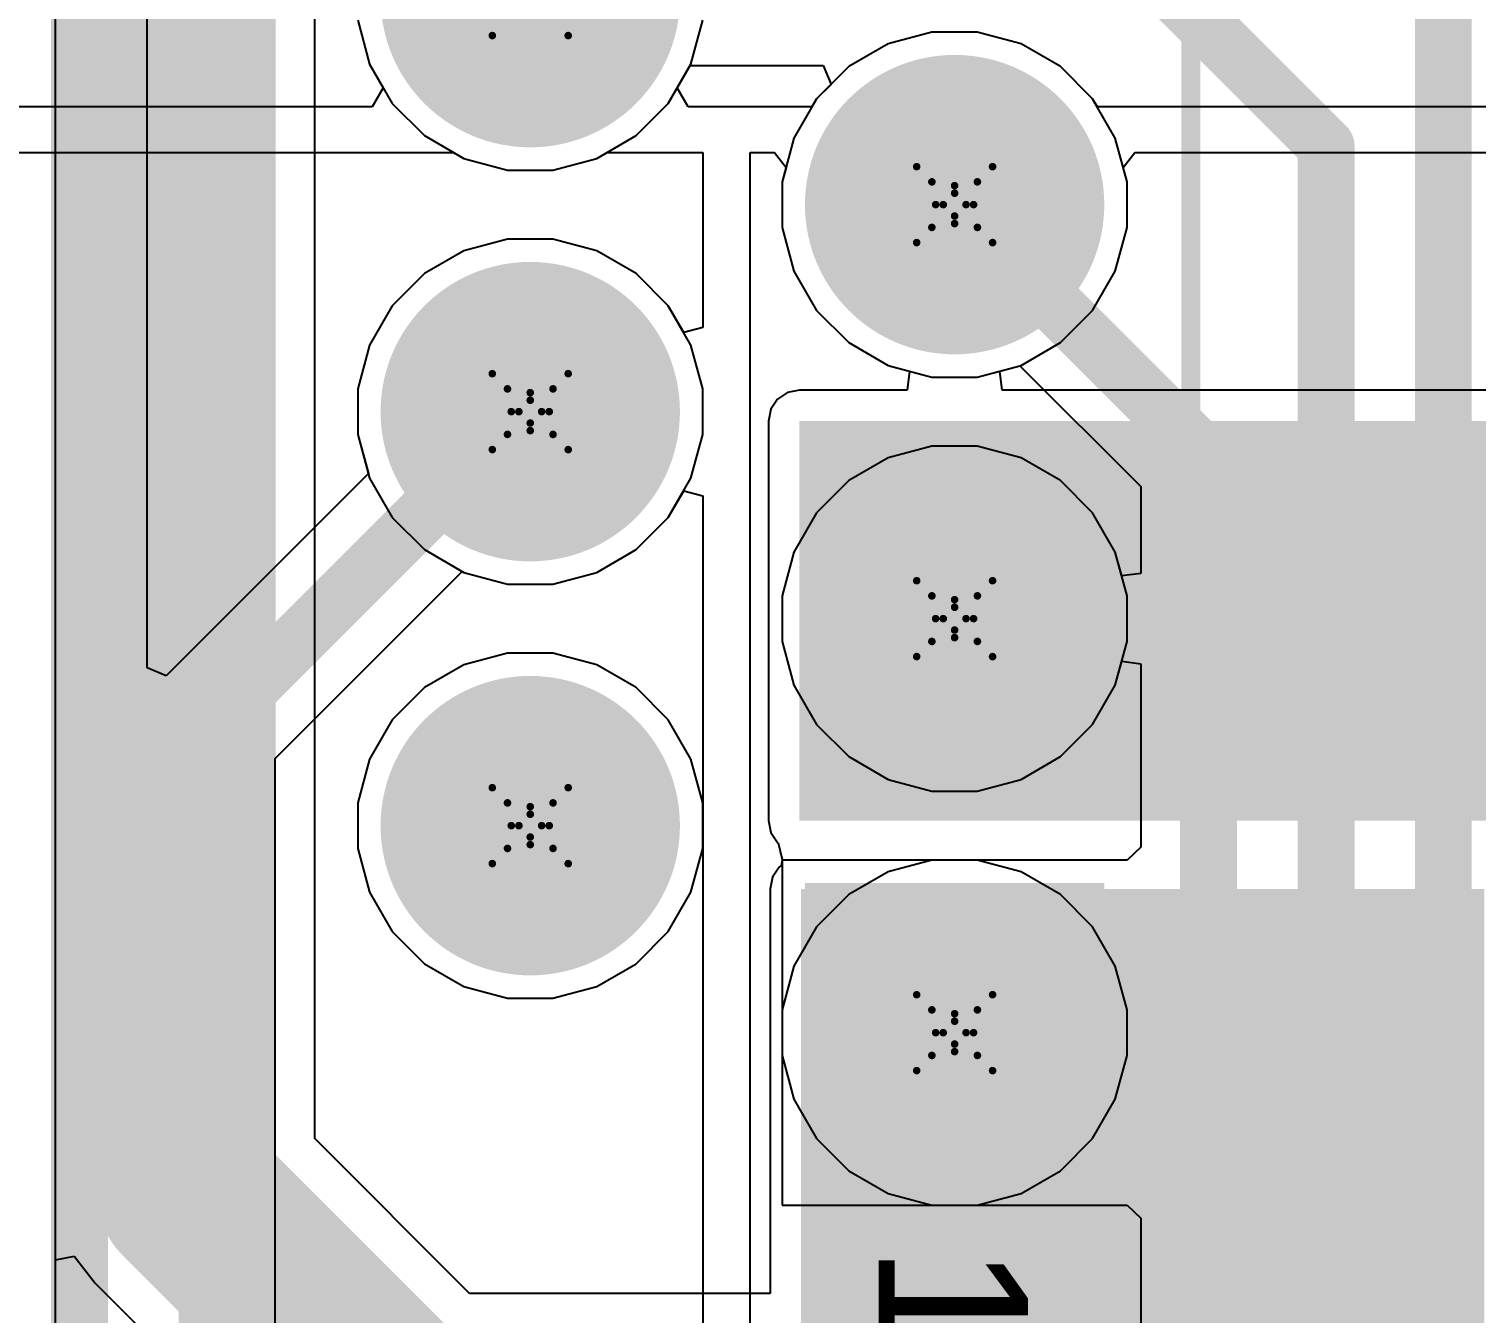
# Model space of a CAD drawing. Header units: inches. Extents: x -7 to 5163, y -3 to 5149.
# Drawn here: x 1.83 to 11.51, y 112 to 120.59 of the extents above; entities that cross this region are included whole.
import ezdxf

# ---------------------------------------------------------------- set-up
doc = ezdxf.new("R2010")
doc.units = ezdxf.units.IN
for name, color, linetype in [('Bottom Layer', 5, 'Continuous'), ('Bottom Solder', 6, 'Continuous'), ('Drill Drawing', 1, 'Continuous'), ('GND', 76, 'Continuous'), ('Multi-Layer', 9, 'Continuous'), ('Pad Holes', 156, 'Continuous'), ('PWR', 16, 'Continuous'), ('Top Layer', 1, 'Continuous'), ('Top Overlay', 2, 'Continuous'), ('Top Solder', 216, 'Continuous')]:
    doc.layers.add(name, color=color, linetype=linetype)
doc.styles.add('Arial', font='', dxfattribs={"height": 0.2})
doc.styles.get('Arial').set_extended_font_data('Arial')

# ---------------------------------------------------------------- blocks, each defined once
blk = doc.blocks.new('A_DF_09_A_KG_T2S_55')
at = {"layer": 'Bottom Layer'}
h = blk.add_hatch(color=5, dxfattribs=at)
edge = h.paths.add_edge_path()
edge.add_arc((0, 1.42), 0.9, 0, 360)
h = blk.add_hatch(color=5, dxfattribs=at)
edge = h.paths.add_edge_path()
edge.add_arc((2.77, 1.42), 0.9, 0, 360)
blk.add_hatch(color=5, dxfattribs=at).paths.add_polyline_path([(4.64, 2.32), (6.44, 2.32), (6.44, 0.52), (4.64, 0.52)])
h = blk.add_hatch(color=5, dxfattribs=at)
edge = h.paths.add_edge_path()
edge.add_arc((-1.385, -1.42), 0.9, 0, 360)
h = blk.add_hatch(color=5, dxfattribs=at)
edge = h.paths.add_edge_path()
edge.add_arc((1.385, -1.42), 0.9, 0, 360)
h = blk.add_hatch(color=5, dxfattribs=at)
edge = h.paths.add_edge_path()
edge.add_arc((4.155, -1.42), 0.9, 0, 360)
at = {"layer": 'Bottom Solder'}
h = blk.add_hatch(color=6, dxfattribs=at)
edge = h.paths.add_edge_path()
edge.add_arc((0, 1.42), 1.0016, 0, 360)
h = blk.add_hatch(color=6, dxfattribs=at)
edge = h.paths.add_edge_path()
edge.add_arc((2.77, 1.42), 1.0016, 0, 360)
blk.add_hatch(color=6, dxfattribs=at).paths.add_polyline_path([(4.5384, 2.4216), (6.5416, 2.4216), (6.5416, 0.4184), (4.5384, 0.4184)])
h = blk.add_hatch(color=6, dxfattribs=at)
edge = h.paths.add_edge_path()
edge.add_arc((-1.385, -1.42), 1.0016, 0, 360)
h = blk.add_hatch(color=6, dxfattribs=at)
edge = h.paths.add_edge_path()
edge.add_arc((1.385, -1.42), 1.0016, 0, 360)
h = blk.add_hatch(color=6, dxfattribs=at)
edge = h.paths.add_edge_path()
edge.add_arc((4.155, -1.42), 1.0016, 0, 360)
at = {"layer": 'GND'}
h = blk.add_hatch(color=76, dxfattribs=at)
edge = h.paths.add_edge_path()
edge.add_arc((0, 1.42), 0.9, 0, 360)
h = blk.add_hatch(color=76, dxfattribs=at)
edge = h.paths.add_edge_path()
edge.add_arc((2.77, 1.42), 0.9, 0, 360)
h = blk.add_hatch(color=76, dxfattribs=at)
edge = h.paths.add_edge_path()
edge.add_arc((5.54, 1.42), 0.9, 0, 360)
h = blk.add_hatch(color=76, dxfattribs=at)
edge = h.paths.add_edge_path()
edge.add_arc((-1.385, -1.42), 0.9, 0, 360)
h = blk.add_hatch(color=76, dxfattribs=at)
edge = h.paths.add_edge_path()
edge.add_arc((1.385, -1.42), 0.9, 0, 360)
h = blk.add_hatch(color=76, dxfattribs=at)
edge = h.paths.add_edge_path()
edge.add_arc((4.155, -1.42), 0.9, 0, 360)
at = {"layer": 'Multi-Layer'}
h = blk.add_hatch(color=9, dxfattribs=at)
edge = h.paths.add_edge_path()
edge.add_arc((0, 1.42), 0.9, 0, 360)
h = blk.add_hatch(color=9, dxfattribs=at)
edge = h.paths.add_edge_path()
edge.add_arc((2.77, 1.42), 0.9, 0, 360)
h = blk.add_hatch(color=9, dxfattribs=at)
edge = h.paths.add_edge_path()
edge.add_arc((-1.385, -1.42), 0.9, 0, 360)
h = blk.add_hatch(color=9, dxfattribs=at)
edge = h.paths.add_edge_path()
edge.add_arc((1.385, -1.42), 0.9, 0, 360)
h = blk.add_hatch(color=9, dxfattribs=at)
edge = h.paths.add_edge_path()
edge.add_arc((4.155, -1.42), 0.9, 0, 360)
at = {"layer": 'Pad Holes'}
h = blk.add_hatch(color=7, dxfattribs=at)
edge = h.paths.add_edge_path()
edge.add_arc((0, 1.42), 0.525, 0, 360)
h = blk.add_hatch(color=7, dxfattribs=at)
edge = h.paths.add_edge_path()
edge.add_arc((2.77, 1.42), 0.525, 0, 360)
h = blk.add_hatch(color=7, dxfattribs=at)
edge = h.paths.add_edge_path()
edge.add_arc((5.54, 1.42), 0.525, 0, 360)
h = blk.add_hatch(color=7, dxfattribs=at)
edge = h.paths.add_edge_path()
edge.add_arc((-1.385, -1.42), 0.525, 0, 360)
h = blk.add_hatch(color=7, dxfattribs=at)
edge = h.paths.add_edge_path()
edge.add_arc((1.385, -1.42), 0.525, 0, 360)
h = blk.add_hatch(color=7, dxfattribs=at)
edge = h.paths.add_edge_path()
edge.add_arc((4.155, -1.42), 0.525, 0, 360)
at = {"layer": 'PWR'}
h = blk.add_hatch(color=16, dxfattribs=at)
edge = h.paths.add_edge_path()
edge.add_arc((0, 1.42), 0.9, 0, 360)
h = blk.add_hatch(color=16, dxfattribs=at)
edge = h.paths.add_edge_path()
edge.add_arc((2.77, 1.42), 0.9, 0, 360)
h = blk.add_hatch(color=16, dxfattribs=at)
edge = h.paths.add_edge_path()
edge.add_arc((5.54, 1.42), 0.9, 0, 360)
h = blk.add_hatch(color=16, dxfattribs=at)
edge = h.paths.add_edge_path()
edge.add_arc((-1.385, -1.42), 0.9, 0, 360)
h = blk.add_hatch(color=16, dxfattribs=at)
edge = h.paths.add_edge_path()
edge.add_arc((1.385, -1.42), 0.9, 0, 360)
h = blk.add_hatch(color=16, dxfattribs=at)
edge = h.paths.add_edge_path()
edge.add_arc((4.155, -1.42), 0.9, 0, 360)
at = {"layer": 'Top Layer'}
h = blk.add_hatch(color=1, dxfattribs=at)
edge = h.paths.add_edge_path()
edge.add_arc((0, 1.42), 0.9, 0, 360)
h = blk.add_hatch(color=1, dxfattribs=at)
edge = h.paths.add_edge_path()
edge.add_arc((2.77, 1.42), 0.9, 0, 360)
blk.add_hatch(color=1, dxfattribs=at).paths.add_polyline_path([(4.64, 2.32), (6.44, 2.32), (6.44, 0.52), (4.64, 0.52)])
h = blk.add_hatch(color=1, dxfattribs=at)
edge = h.paths.add_edge_path()
edge.add_arc((-1.385, -1.42), 0.9, 0, 360)
h = blk.add_hatch(color=1, dxfattribs=at)
edge = h.paths.add_edge_path()
edge.add_arc((1.385, -1.42), 0.9, 0, 360)
h = blk.add_hatch(color=1, dxfattribs=at)
edge = h.paths.add_edge_path()
edge.add_arc((4.155, -1.42), 0.9, 0, 360)
at = {"layer": 'Top Solder'}
h = blk.add_hatch(color=216, dxfattribs=at)
edge = h.paths.add_edge_path()
edge.add_arc((0, 1.42), 1.0016, 0, 360)
h = blk.add_hatch(color=216, dxfattribs=at)
edge = h.paths.add_edge_path()
edge.add_arc((2.77, 1.42), 1.0016, 0, 360)
blk.add_hatch(color=216, dxfattribs=at).paths.add_polyline_path([(4.5384, 2.4216), (6.5416, 2.4216), (6.5416, 0.4184), (4.5384, 0.4184)])
h = blk.add_hatch(color=216, dxfattribs=at)
edge = h.paths.add_edge_path()
edge.add_arc((-1.385, -1.42), 1.0016, 0, 360)
h = blk.add_hatch(color=216, dxfattribs=at)
edge = h.paths.add_edge_path()
edge.add_arc((1.385, -1.42), 1.0016, 0, 360)
h = blk.add_hatch(color=216, dxfattribs=at)
edge = h.paths.add_edge_path()
edge.add_arc((4.155, -1.42), 1.0016, 0, 360)
at = {"layer": 'Top Overlay', "const_width": 0.127}
blk.add_lwpolyline([(15.405, 3), (-15.405, 3)], dxfattribs=at)
at = {"layer": 'Top Overlay', "style": 'Arial'}
blk.add_text('1', height=1, dxfattribs=at).set_placement((6.9564, 0.9112))

msp = doc.modelspace()

# ---------------------------------------------------------------- hatches: boundary and pattern name
at = {"layer": 'Bottom Layer'}
for points in [[(6.985, 115.2906), (14.9745, 115.2906), (14.9745, 117.9639), (6.985, 117.9639)], [(6.9965, 110.6424), (11.5684, 110.6424), (11.5684, 114.8334), (6.9965, 114.8334)], [(9.5504, 81.5086), (11.5684, 81.5086), (11.5684, 114.8334), (9.5504, 114.8334)]]:
    msp.add_hatch(color=5, dxfattribs=at).paths.add_polyline_path(points)

# ---------------------------------------------------------------- linework, layer by layer
for p, q in [((2.0066, 106.7177), (2.0066, 176.3268)), ((3.7419, 113.1629), (3.7419, 147.1817)), ((4.03, 120.6451), (4.1086, 120.3516)), ((6.2594, 120.3516), (6.338, 120.6451)), ((7.5786, 120.4874), (7.3154, 120.3354)), ((7.8721, 120.566), (7.5786, 120.4874)), ((8.1759, 120.566), (7.8721, 120.566)), ((8.4694, 120.4874), (8.1759, 120.566)), ((8.7326, 120.3354), (8.4694, 120.4874)), ((4.1086, 120.3516), (4.2606, 120.0884)), ((6.1074, 120.0884), (6.2594, 120.3516)), ((7.3154, 120.3354), (7.1006, 120.1206)), ((8.9474, 120.1206), (8.7326, 120.3354)), ((4.2606, 120.0884), (4.4754, 119.8736)), ((5.8926, 119.8736), (6.1074, 120.0884)), ((7.1006, 120.1206), (6.9486, 119.8574)), ((9.0994, 119.8574), (8.9474, 120.1206)), ((4.4754, 119.8736), (4.7386, 119.7216)), ((5.6294, 119.7216), (5.8926, 119.8736)), ((6.9486, 119.8574), (6.87, 119.5639)), ((9.178, 119.5639), (9.0994, 119.8574)), ((4.7386, 119.7216), (5.0321, 119.643)), ((5.3359, 119.643), (5.6294, 119.7216)), ((5.0321, 119.643), (5.3359, 119.643)), ((6.87, 119.5639), (6.87, 119.2601)), ((9.178, 119.2601), (9.178, 119.5639)), ((6.87, 119.2601), (6.9486, 118.9666)), ((9.0994, 118.9666), (9.178, 119.2601)), ((5.0321, 119.181), (4.7386, 119.1024)), ((5.3359, 119.181), (5.0321, 119.181)), ((5.6294, 119.1024), (5.3359, 119.181)), ((4.7386, 119.1024), (4.4754, 118.9504)), ((5.8926, 118.9504), (5.6294, 119.1024)), ((4.4754, 118.9504), (4.2606, 118.7356)), ((6.1074, 118.7356), (5.8926, 118.9504)), ((6.9486, 118.9666), (7.1006, 118.7034)), ((8.9474, 118.7034), (9.0994, 118.9666)), ((4.2606, 118.7356), (4.1086, 118.4724)), ((6.2594, 118.4724), (6.1074, 118.7356)), ((7.1006, 118.7034), (7.3154, 118.4886)), ((8.7326, 118.4886), (8.9474, 118.7034)), ((4.1086, 118.4724), (4.03, 118.1789)), ((6.338, 118.1789), (6.2594, 118.4724)), ((7.3154, 118.4886), (7.5786, 118.3366)), ((8.4694, 118.3366), (8.7326, 118.4886)), ((7.5786, 118.3366), (7.7226, 118.298)), ((7.7226, 118.298), (7.7059, 118.171)), ((8.3254, 118.298), (8.4694, 118.3366)), ((8.3421, 118.171), (8.3254, 118.298)), ((4.03, 118.1789), (4.03, 117.8751)), ((6.338, 117.8751), (6.338, 118.1789)), ((6.9057, 118.1553), (6.8385, 118.1104)), ((6.985, 118.171), (6.9057, 118.1553)), ((7.7059, 118.171), (6.985, 118.171)), ((14.9745, 118.171), (8.3421, 118.171)), ((6.8385, 118.1104), (6.7936, 118.0431)), ((6.7936, 118.0431), (6.7778, 117.9639)), ((6.7778, 117.9639), (6.7778, 115.2906)), ((4.03, 117.8751), (4.1086, 117.5816)), ((6.2594, 117.5816), (6.338, 117.8751)), ((4.1086, 117.5816), (4.2606, 117.3184)), ((6.1074, 117.3184), (6.2594, 117.5816)), ((4.2606, 117.3184), (4.4754, 117.1036)), ((5.8926, 117.1036), (6.1074, 117.3184)), ((4.4754, 117.1036), (4.7386, 116.9516)), ((5.6294, 116.9516), (5.8926, 117.1036)), ((4.7386, 116.9516), (5.0321, 116.873)), ((5.3359, 116.873), (5.6294, 116.9516)), ((5.0321, 116.873), (5.3359, 116.873)), ((5.0321, 116.411), (4.7386, 116.3324)), ((5.3359, 116.411), (5.0321, 116.411)), ((5.6294, 116.3324), (5.3359, 116.411)), ((4.7386, 116.3324), (4.4754, 116.1804)), ((5.8926, 116.1804), (5.6294, 116.3324)), ((4.4754, 116.1804), (4.2606, 115.9656)), ((6.1074, 115.9656), (5.8926, 116.1804)), ((4.2606, 115.9656), (4.1086, 115.7024)), ((6.2594, 115.7024), (6.1074, 115.9656)), ((4.1086, 115.7024), (4.03, 115.4089)), ((6.338, 115.4089), (6.2594, 115.7024)), ((4.03, 115.4089), (4.03, 115.1051)), ((6.338, 115.1051), (6.338, 115.4089)), ((6.7778, 115.2906), (6.7936, 115.2113)), ((6.7936, 115.2113), (6.8385, 115.1441)), ((4.03, 115.1051), (4.1086, 114.8116)), ((6.2594, 114.8116), (6.338, 115.1051)), ((6.8385, 115.1441), (6.8423, 115.1415)), ((6.8423, 115.1415), (6.8689, 115.0307)), ((6.85, 114.9799), (6.8051, 114.9127)), ((6.8615, 114.9876), (6.85, 114.9799)), ((6.8628, 114.9908), (6.8615, 114.9876)), ((6.8689, 115.0307), (6.8628, 114.9908)), ((6.8051, 114.9127), (6.7894, 114.8334)), ((4.1086, 114.8116), (4.2606, 114.5484)), ((6.1074, 114.5484), (6.2594, 114.8116)), ((6.7894, 114.8334), (6.7894, 112.1267)), ((4.2606, 114.5484), (4.4754, 114.3336)), ((5.8926, 114.3336), (6.1074, 114.5484)), ((4.4754, 114.3336), (4.7386, 114.1816)), ((5.6294, 114.1816), (5.8926, 114.3336)), ((4.7386, 114.1816), (5.0321, 114.103)), ((5.3359, 114.103), (5.6294, 114.1816)), ((5.0321, 114.103), (5.3359, 114.103)), ((4.7781, 112.1267), (3.7419, 113.1629)), ((2.0066, 112.3525), (2.1336, 112.3777)), ((2.0066, 107.9459), (2.0066, 112.3525)), ((2.1336, 112.3777), (2.1346, 112.3754)), ((2.1346, 112.3754), (2.2714, 112.197)), ((2.2714, 112.197), (3.8122, 110.6563)), ((6.7894, 112.1267), (4.7781, 112.1267))]:
    msp.add_line(p, q, dxfattribs=at)
at = {"layer": 'Bottom Layer', "const_width": 1.2}
for points in [[(2.8805, 112.8061), (2.8805, 147.5385)], [(2.8805, 112.8061), (4.4213, 111.2654)], [(7.81, 111.2654), (9.2825, 112.7379)]]:
    msp.add_lwpolyline(points, dxfattribs=at)
at = {"layer": 'Bottom Layer', "const_width": 0.6}
for points in [[(2.5805, 112.8061, 1), (3.1805, 112.8061, 1)], [(2.5805, 112.8061, 1), (3.1805, 112.8061, 1)], [(8.9825, 112.7379, 1), (9.5825, 112.7379, 1)]]:
    msp.add_lwpolyline(points, format="xyb", close=True, dxfattribs=at)
at = {"layer": 'Drill Drawing', "const_width": 0.0508}
for points in [[(4.93, 120.543), (5.057, 120.797)], [(5.311, 120.797), (5.438, 120.543)], [(4.93, 120.543), (5.184, 120.67)], [(5.184, 120.67), (5.438, 120.543)], [(7.77, 119.666), (8.024, 119.539)], [(7.77, 119.666), (7.897, 119.412)], [(8.024, 119.539), (8.278, 119.666)], [(8.151, 119.412), (8.278, 119.666)], [(7.8716, 119.5644), (8.024, 119.4882)], [(7.8716, 119.5644), (7.9478, 119.412)], [(8.024, 119.4882), (8.1764, 119.5644)], [(8.1002, 119.412), (8.1764, 119.5644)], [(7.77, 119.158), (7.897, 119.412)], [(7.8716, 119.2596), (7.9478, 119.412)], [(8.1002, 119.412), (8.1764, 119.2596)], [(8.151, 119.412), (8.278, 119.158)], [(7.8716, 119.2596), (8.024, 119.3358)], [(8.024, 119.3358), (8.1764, 119.2596)], [(7.77, 119.158), (8.024, 119.285)], [(8.024, 119.285), (8.278, 119.158)], [(4.93, 118.281), (5.184, 118.154)], [(4.93, 118.281), (5.057, 118.027)], [(5.184, 118.154), (5.438, 118.281)], [(5.311, 118.027), (5.438, 118.281)], [(5.0316, 118.1794), (5.184, 118.1032)], [(5.0316, 118.1794), (5.1078, 118.027)], [(5.184, 118.1032), (5.3364, 118.1794)], [(5.2602, 118.027), (5.3364, 118.1794)], [(4.93, 117.773), (5.057, 118.027)], [(5.0316, 117.8746), (5.1078, 118.027)], [(5.0316, 117.8746), (5.184, 117.9508)], [(5.184, 117.9508), (5.3364, 117.8746)], [(5.2602, 118.027), (5.3364, 117.8746)], [(5.311, 118.027), (5.438, 117.773)], [(4.93, 117.773), (5.184, 117.9)], [(5.184, 117.9), (5.438, 117.773)], [(7.77, 116.896), (8.024, 116.769)], [(7.77, 116.896), (7.897, 116.642)], [(8.024, 116.769), (8.278, 116.896)], [(8.151, 116.642), (8.278, 116.896)], [(7.8716, 116.7944), (8.024, 116.7182)], [(7.8716, 116.7944), (7.9478, 116.642)], [(8.024, 116.7182), (8.1764, 116.7944)], [(8.1002, 116.642), (8.1764, 116.7944)], [(7.77, 116.388), (7.897, 116.642)], [(7.8716, 116.4896), (7.9478, 116.642)], [(8.1002, 116.642), (8.1764, 116.4896)], [(8.151, 116.642), (8.278, 116.388)], [(7.77, 116.388), (8.024, 116.515)], [(7.8716, 116.4896), (8.024, 116.5658)], [(8.024, 116.5658), (8.1764, 116.4896)], [(8.024, 116.515), (8.278, 116.388)], [(4.93, 115.511), (5.184, 115.384)], [(4.93, 115.511), (5.057, 115.257)], [(5.184, 115.384), (5.438, 115.511)], [(5.311, 115.257), (5.438, 115.511)], [(5.0316, 115.4094), (5.184, 115.3332)], [(5.0316, 115.4094), (5.1078, 115.257)], [(5.184, 115.3332), (5.3364, 115.4094)], [(5.2602, 115.257), (5.3364, 115.4094)], [(4.93, 115.003), (5.057, 115.257)], [(5.0316, 115.1046), (5.1078, 115.257)], [(5.2602, 115.257), (5.3364, 115.1046)], [(5.311, 115.257), (5.438, 115.003)], [(4.93, 115.003), (5.184, 115.13)], [(5.0316, 115.1046), (5.184, 115.1808)], [(5.184, 115.1808), (5.3364, 115.1046)], [(5.184, 115.13), (5.438, 115.003)], [(7.77, 114.126), (8.024, 113.999)], [(7.77, 114.126), (7.897, 113.872)], [(8.024, 113.999), (8.278, 114.126)], [(8.151, 113.872), (8.278, 114.126)], [(7.8716, 114.0244), (8.024, 113.9482)], [(7.8716, 114.0244), (7.9478, 113.872)], [(8.024, 113.9482), (8.1764, 114.0244)], [(8.1002, 113.872), (8.1764, 114.0244)], [(7.77, 113.618), (7.897, 113.872)], [(7.8716, 113.7196), (7.9478, 113.872)], [(8.1002, 113.872), (8.1764, 113.7196)], [(8.151, 113.872), (8.278, 113.618)], [(7.8716, 113.7196), (8.024, 113.7958)], [(8.024, 113.7958), (8.1764, 113.7196)], [(7.77, 113.618), (8.024, 113.745)], [(8.024, 113.745), (8.278, 113.618)]]:
    msp.add_lwpolyline(points, dxfattribs=at)
at = {"layer": 'Drill Drawing', "const_width": 0.0254}
for points in [[(4.9173, 120.543, 1), (4.9427, 120.543, 1)], [(4.9173, 120.543, 1), (4.9427, 120.543, 1)], [(5.4253, 120.543, 1), (5.4507, 120.543, 1)], [(5.4253, 120.543, 1), (5.4507, 120.543, 1)], [(7.7573, 119.666, 1), (7.7827, 119.666, 1)], [(7.7573, 119.666, 1), (7.7827, 119.666, 1)], [(8.2653, 119.666, 1), (8.2907, 119.666, 1)], [(8.2653, 119.666, 1), (8.2907, 119.666, 1)], [(7.8589, 119.5644, 1), (7.8843, 119.5644, 1)], [(7.8589, 119.5644, 1), (7.8843, 119.5644, 1)], [(8.0113, 119.539, 1), (8.0367, 119.539, 1)], [(8.0113, 119.539, 1), (8.0367, 119.539, 1)], [(8.0113, 119.4882, 1), (8.0367, 119.4882, 1)], [(8.0113, 119.4882, 1), (8.0367, 119.4882, 1)], [(8.1637, 119.5644, 1), (8.1891, 119.5644, 1)], [(8.1637, 119.5644, 1), (8.1891, 119.5644, 1)], [(7.8843, 119.412, 1), (7.9097, 119.412, 1)], [(7.8843, 119.412, 1), (7.9097, 119.412, 1)], [(7.9351, 119.412, 1), (7.9605, 119.412, 1)], [(7.9351, 119.412, 1), (7.9605, 119.412, 1)], [(8.0875, 119.412, 1), (8.1129, 119.412, 1)], [(8.0875, 119.412, 1), (8.1129, 119.412, 1)], [(8.1383, 119.412, 1), (8.1637, 119.412, 1)], [(8.1383, 119.412, 1), (8.1637, 119.412, 1)], [(8.0113, 119.3358, 1), (8.0367, 119.3358, 1)], [(8.0113, 119.3358, 1), (8.0367, 119.3358, 1)], [(7.8589, 119.2596, 1), (7.8843, 119.2596, 1)], [(7.8589, 119.2596, 1), (7.8843, 119.2596, 1)], [(8.0113, 119.285, 1), (8.0367, 119.285, 1)], [(8.0113, 119.285, 1), (8.0367, 119.285, 1)], [(8.1637, 119.2596, 1), (8.1891, 119.2596, 1)], [(8.1637, 119.2596, 1), (8.1891, 119.2596, 1)], [(7.7573, 119.158, 1), (7.7827, 119.158, 1)], [(7.7573, 119.158, 1), (7.7827, 119.158, 1)], [(8.2653, 119.158, 1), (8.2907, 119.158, 1)], [(8.2653, 119.158, 1), (8.2907, 119.158, 1)], [(4.9173, 118.281, 1), (4.9427, 118.281, 1)], [(4.9173, 118.281, 1), (4.9427, 118.281, 1)], [(5.4253, 118.281, 1), (5.4507, 118.281, 1)], [(5.4253, 118.281, 1), (5.4507, 118.281, 1)], [(5.0189, 118.1794, 1), (5.0443, 118.1794, 1)], [(5.0189, 118.1794, 1), (5.0443, 118.1794, 1)], [(5.1713, 118.154, 1), (5.1967, 118.154, 1)], [(5.1713, 118.154, 1), (5.1967, 118.154, 1)], [(5.3237, 118.1794, 1), (5.3491, 118.1794, 1)], [(5.3237, 118.1794, 1), (5.3491, 118.1794, 1)], [(5.1713, 118.1032, 1), (5.1967, 118.1032, 1)], [(5.1713, 118.1032, 1), (5.1967, 118.1032, 1)], [(5.0443, 118.027, 1), (5.0697, 118.027, 1)], [(5.0443, 118.027, 1), (5.0697, 118.027, 1)], [(5.0951, 118.027, 1), (5.1205, 118.027, 1)], [(5.0951, 118.027, 1), (5.1205, 118.027, 1)], [(5.1713, 117.9508, 1), (5.1967, 117.9508, 1)], [(5.1713, 117.9508, 1), (5.1967, 117.9508, 1)], [(5.2475, 118.027, 1), (5.2729, 118.027, 1)], [(5.2475, 118.027, 1), (5.2729, 118.027, 1)], [(5.2983, 118.027, 1), (5.3237, 118.027, 1)], [(5.2983, 118.027, 1), (5.3237, 118.027, 1)], [(5.0189, 117.8746, 1), (5.0443, 117.8746, 1)], [(5.0189, 117.8746, 1), (5.0443, 117.8746, 1)], [(5.1713, 117.9, 1), (5.1967, 117.9, 1)], [(5.1713, 117.9, 1), (5.1967, 117.9, 1)], [(5.3237, 117.8746, 1), (5.3491, 117.8746, 1)], [(5.3237, 117.8746, 1), (5.3491, 117.8746, 1)], [(4.9173, 117.773, 1), (4.9427, 117.773, 1)], [(4.9173, 117.773, 1), (4.9427, 117.773, 1)], [(5.4253, 117.773, 1), (5.4507, 117.773, 1)], [(5.4253, 117.773, 1), (5.4507, 117.773, 1)], [(7.7573, 116.896, 1), (7.7827, 116.896, 1)], [(7.7573, 116.896, 1), (7.7827, 116.896, 1)], [(8.2653, 116.896, 1), (8.2907, 116.896, 1)], [(8.2653, 116.896, 1), (8.2907, 116.896, 1)], [(7.8589, 116.7944, 1), (7.8843, 116.7944, 1)], [(7.8589, 116.7944, 1), (7.8843, 116.7944, 1)], [(8.0113, 116.769, 1), (8.0367, 116.769, 1)], [(8.0113, 116.769, 1), (8.0367, 116.769, 1)], [(8.1637, 116.7944, 1), (8.1891, 116.7944, 1)], [(8.1637, 116.7944, 1), (8.1891, 116.7944, 1)], [(8.0113, 116.7182, 1), (8.0367, 116.7182, 1)], [(8.0113, 116.7182, 1), (8.0367, 116.7182, 1)], [(7.8843, 116.642, 1), (7.9097, 116.642, 1)], [(7.8843, 116.642, 1), (7.9097, 116.642, 1)], [(7.9351, 116.642, 1), (7.9605, 116.642, 1)], [(7.9351, 116.642, 1), (7.9605, 116.642, 1)], [(8.0875, 116.642, 1), (8.1129, 116.642, 1)], [(8.0875, 116.642, 1), (8.1129, 116.642, 1)], [(8.1383, 116.642, 1), (8.1637, 116.642, 1)], [(8.1383, 116.642, 1), (8.1637, 116.642, 1)], [(7.8589, 116.4896, 1), (7.8843, 116.4896, 1)], [(7.8589, 116.4896, 1), (7.8843, 116.4896, 1)], [(8.0113, 116.5658, 1), (8.0367, 116.5658, 1)], [(8.0113, 116.5658, 1), (8.0367, 116.5658, 1)], [(8.0113, 116.515, 1), (8.0367, 116.515, 1)], [(8.0113, 116.515, 1), (8.0367, 116.515, 1)], [(8.1637, 116.4896, 1), (8.1891, 116.4896, 1)], [(8.1637, 116.4896, 1), (8.1891, 116.4896, 1)], [(7.7573, 116.388, 1), (7.7827, 116.388, 1)], [(7.7573, 116.388, 1), (7.7827, 116.388, 1)], [(8.2653, 116.388, 1), (8.2907, 116.388, 1)], [(8.2653, 116.388, 1), (8.2907, 116.388, 1)], [(4.9173, 115.511, 1), (4.9427, 115.511, 1)], [(4.9173, 115.511, 1), (4.9427, 115.511, 1)], [(5.4253, 115.511, 1), (5.4507, 115.511, 1)], [(5.4253, 115.511, 1), (5.4507, 115.511, 1)], [(5.0189, 115.4094, 1), (5.0443, 115.4094, 1)], [(5.0189, 115.4094, 1), (5.0443, 115.4094, 1)], [(5.1713, 115.384, 1), (5.1967, 115.384, 1)], [(5.1713, 115.384, 1), (5.1967, 115.384, 1)], [(5.1713, 115.3332, 1), (5.1967, 115.3332, 1)], [(5.1713, 115.3332, 1), (5.1967, 115.3332, 1)], [(5.3237, 115.4094, 1), (5.3491, 115.4094, 1)], [(5.3237, 115.4094, 1), (5.3491, 115.4094, 1)], [(5.0443, 115.257, 1), (5.0697, 115.257, 1)], [(5.0443, 115.257, 1), (5.0697, 115.257, 1)], [(5.0951, 115.257, 1), (5.1205, 115.257, 1)], [(5.0951, 115.257, 1), (5.1205, 115.257, 1)], [(5.2475, 115.257, 1), (5.2729, 115.257, 1)], [(5.2475, 115.257, 1), (5.2729, 115.257, 1)], [(5.2983, 115.257, 1), (5.3237, 115.257, 1)], [(5.2983, 115.257, 1), (5.3237, 115.257, 1)], [(5.1713, 115.1808, 1), (5.1967, 115.1808, 1)], [(5.1713, 115.1808, 1), (5.1967, 115.1808, 1)], [(5.1713, 115.13, 1), (5.1967, 115.13, 1)], [(5.1713, 115.13, 1), (5.1967, 115.13, 1)], [(5.0189, 115.1046, 1), (5.0443, 115.1046, 1)], [(5.0189, 115.1046, 1), (5.0443, 115.1046, 1)], [(5.3237, 115.1046, 1), (5.3491, 115.1046, 1)], [(5.3237, 115.1046, 1), (5.3491, 115.1046, 1)], [(4.9173, 115.003, 1), (4.9427, 115.003, 1)], [(4.9173, 115.003, 1), (4.9427, 115.003, 1)], [(5.4253, 115.003, 1), (5.4507, 115.003, 1)], [(5.4253, 115.003, 1), (5.4507, 115.003, 1)], [(7.7573, 114.126, 1), (7.7827, 114.126, 1)], [(7.7573, 114.126, 1), (7.7827, 114.126, 1)], [(8.2653, 114.126, 1), (8.2907, 114.126, 1)], [(8.2653, 114.126, 1), (8.2907, 114.126, 1)], [(7.8589, 114.0244, 1), (7.8843, 114.0244, 1)], [(7.8589, 114.0244, 1), (7.8843, 114.0244, 1)], [(8.0113, 113.999, 1), (8.0367, 113.999, 1)], [(8.0113, 113.999, 1), (8.0367, 113.999, 1)], [(8.1637, 114.0244, 1), (8.1891, 114.0244, 1)], [(8.1637, 114.0244, 1), (8.1891, 114.0244, 1)], [(7.8843, 113.872, 1), (7.9097, 113.872, 1)], [(7.8843, 113.872, 1), (7.9097, 113.872, 1)], [(7.9351, 113.872, 1), (7.9605, 113.872, 1)], [(7.9351, 113.872, 1), (7.9605, 113.872, 1)], [(8.0113, 113.9482, 1), (8.0367, 113.9482, 1)], [(8.0113, 113.9482, 1), (8.0367, 113.9482, 1)], [(8.0875, 113.872, 1), (8.1129, 113.872, 1)], [(8.0875, 113.872, 1), (8.1129, 113.872, 1)], [(8.1383, 113.872, 1), (8.1637, 113.872, 1)], [(8.1383, 113.872, 1), (8.1637, 113.872, 1)], [(8.0113, 113.7958, 1), (8.0367, 113.7958, 1)], [(8.0113, 113.7958, 1), (8.0367, 113.7958, 1)], [(7.8589, 113.7196, 1), (7.8843, 113.7196, 1)], [(7.8589, 113.7196, 1), (7.8843, 113.7196, 1)], [(8.0113, 113.745, 1), (8.0367, 113.745, 1)], [(8.0113, 113.745, 1), (8.0367, 113.745, 1)], [(8.1637, 113.7196, 1), (8.1891, 113.7196, 1)], [(8.1637, 113.7196, 1), (8.1891, 113.7196, 1)], [(7.7573, 113.618, 1), (7.7827, 113.618, 1)], [(7.7573, 113.618, 1), (7.7827, 113.618, 1)], [(8.2653, 113.618, 1), (8.2907, 113.618, 1)], [(8.2653, 113.618, 1), (8.2907, 113.618, 1)]]:
    msp.add_lwpolyline(points, format="xyb", close=True, dxfattribs=at)
at = {"layer": 'GND'}
for p, q in [((4.03, 120.6451), (4.1086, 120.3516)), ((6.2594, 120.3516), (6.338, 120.6451)), ((7.5786, 120.4874), (7.3154, 120.3354)), ((7.8721, 120.566), (7.5786, 120.4874)), ((8.1759, 120.566), (7.8721, 120.566)), ((8.4694, 120.4874), (8.1759, 120.566)), ((8.7326, 120.3354), (8.4694, 120.4874)), ((4.1086, 120.3516), (4.2606, 120.0884)), ((6.1074, 120.0884), (6.2594, 120.3516)), ((7.3154, 120.3354), (7.1006, 120.1206)), ((8.9474, 120.1206), (8.7326, 120.3354)), ((4.2606, 120.0884), (4.4754, 119.8736)), ((5.8926, 119.8736), (6.1074, 120.0884)), ((7.1006, 120.1206), (6.9486, 119.8574)), ((9.0994, 119.8574), (8.9474, 120.1206)), ((4.4754, 119.8736), (4.7386, 119.7216)), ((5.6294, 119.7216), (5.8926, 119.8736)), ((6.9486, 119.8574), (6.87, 119.5639)), ((9.178, 119.5639), (9.0994, 119.8574)), ((4.7386, 119.7216), (5.0321, 119.643)), ((5.3359, 119.643), (5.6294, 119.7216)), ((5.0321, 119.643), (5.3359, 119.643)), ((6.87, 119.5639), (6.87, 119.2601)), ((9.178, 119.2601), (9.178, 119.5639)), ((6.87, 119.2601), (6.9486, 118.9666)), ((9.0994, 118.9666), (9.178, 119.2601)), ((5.0321, 119.181), (4.7386, 119.1024)), ((5.3359, 119.181), (5.0321, 119.181)), ((5.6294, 119.1024), (5.3359, 119.181)), ((4.7386, 119.1024), (4.4754, 118.9504)), ((5.8926, 118.9504), (5.6294, 119.1024)), ((4.4754, 118.9504), (4.2606, 118.7356)), ((6.1074, 118.7356), (5.8926, 118.9504)), ((6.9486, 118.9666), (7.1006, 118.7034)), ((8.9474, 118.7034), (9.0994, 118.9666)), ((4.2606, 118.7356), (4.1086, 118.4724)), ((6.2594, 118.4724), (6.1074, 118.7356)), ((7.1006, 118.7034), (7.3154, 118.4886)), ((8.7326, 118.4886), (8.9474, 118.7034)), ((4.1086, 118.4724), (4.03, 118.1789)), ((6.338, 118.1789), (6.2594, 118.4724)), ((7.3154, 118.4886), (7.5786, 118.3366)), ((8.4694, 118.3366), (8.7326, 118.4886)), ((7.5786, 118.3366), (7.8721, 118.258)), ((7.8721, 118.258), (8.1759, 118.258)), ((8.1759, 118.258), (8.4694, 118.3366)), ((4.03, 118.1789), (4.03, 117.8751)), ((6.338, 117.8751), (6.338, 118.1789)), ((4.03, 117.8751), (4.1086, 117.5816)), ((6.2594, 117.5816), (6.338, 117.8751)), ((7.8721, 117.796), (7.5786, 117.7174)), ((8.1759, 117.796), (7.8721, 117.796)), ((8.4694, 117.7174), (8.1759, 117.796)), ((7.5786, 117.7174), (7.3154, 117.5654)), ((8.7326, 117.5654), (8.4694, 117.7174)), ((4.1086, 117.5816), (4.2606, 117.3184)), ((6.1074, 117.3184), (6.2594, 117.5816)), ((7.3154, 117.5654), (7.1006, 117.3506)), ((8.9474, 117.3506), (8.7326, 117.5654)), ((4.2606, 117.3184), (4.4754, 117.1036)), ((5.8926, 117.1036), (6.1074, 117.3184)), ((7.1006, 117.3506), (6.9486, 117.0874)), ((9.0994, 117.0874), (8.9474, 117.3506)), ((4.4754, 117.1036), (4.7386, 116.9516)), ((5.6294, 116.9516), (5.8926, 117.1036)), ((6.9486, 117.0874), (6.87, 116.7939)), ((9.178, 116.7939), (9.0994, 117.0874)), ((4.7386, 116.9516), (5.0321, 116.873)), ((5.3359, 116.873), (5.6294, 116.9516)), ((5.0321, 116.873), (5.3359, 116.873)), ((6.87, 116.7939), (6.87, 116.4901)), ((9.178, 116.4901), (9.178, 116.7939)), ((5.0321, 116.411), (4.7386, 116.3324)), ((5.3359, 116.411), (5.0321, 116.411)), ((5.6294, 116.3324), (5.3359, 116.411)), ((6.87, 116.4901), (6.9486, 116.1966)), ((9.0994, 116.1966), (9.178, 116.4901)), ((4.7386, 116.3324), (4.4754, 116.1804)), ((5.8926, 116.1804), (5.6294, 116.3324)), ((4.4754, 116.1804), (4.2606, 115.9656)), ((6.1074, 115.9656), (5.8926, 116.1804)), ((6.9486, 116.1966), (7.1006, 115.9334)), ((8.9474, 115.9334), (9.0994, 116.1966)), ((4.2606, 115.9656), (4.1086, 115.7024)), ((6.2594, 115.7024), (6.1074, 115.9656)), ((7.1006, 115.9334), (7.3154, 115.7186)), ((8.7326, 115.7186), (8.9474, 115.9334)), ((4.1086, 115.7024), (4.03, 115.4089)), ((6.338, 115.4089), (6.2594, 115.7024)), ((7.3154, 115.7186), (7.5786, 115.5666)), ((8.4694, 115.5666), (8.7326, 115.7186)), ((7.5786, 115.5666), (7.8721, 115.488)), ((8.1759, 115.488), (8.4694, 115.5666)), ((7.8721, 115.488), (8.1759, 115.488)), ((4.03, 115.4089), (4.03, 115.1051)), ((6.338, 115.1051), (6.338, 115.4089)), ((4.03, 115.1051), (4.1086, 114.8116)), ((6.2594, 114.8116), (6.338, 115.1051)), ((7.8721, 115.026), (7.5786, 114.9474)), ((8.1759, 115.026), (7.8721, 115.026)), ((8.4694, 114.9474), (8.1759, 115.026)), ((7.5786, 114.9474), (7.3154, 114.7954)), ((8.7326, 114.7954), (8.4694, 114.9474)), ((4.1086, 114.8116), (4.2606, 114.5484)), ((6.1074, 114.5484), (6.2594, 114.8116)), ((7.3154, 114.7954), (7.1006, 114.5806)), ((8.9474, 114.5806), (8.7326, 114.7954)), ((7.1006, 114.5806), (6.9486, 114.3174)), ((9.0994, 114.3174), (8.9474, 114.5806)), ((4.2606, 114.5484), (4.4754, 114.3336)), ((5.8926, 114.3336), (6.1074, 114.5484)), ((4.4754, 114.3336), (4.7386, 114.1816)), ((5.6294, 114.1816), (5.8926, 114.3336)), ((6.9486, 114.3174), (6.87, 114.0239)), ((9.178, 114.0239), (9.0994, 114.3174)), ((4.7386, 114.1816), (5.0321, 114.103)), ((5.3359, 114.103), (5.6294, 114.1816)), ((5.0321, 114.103), (5.3359, 114.103)), ((6.87, 114.0239), (6.87, 113.7201)), ((9.178, 113.7201), (9.178, 114.0239)), ((6.87, 113.7201), (6.9486, 113.4266)), ((9.0994, 113.4266), (9.178, 113.7201)), ((6.9486, 113.4266), (7.1006, 113.1634)), ((8.9474, 113.1634), (9.0994, 113.4266)), ((7.1006, 113.1634), (7.3154, 112.9486)), ((8.7326, 112.9486), (8.9474, 113.1634)), ((7.3154, 112.9486), (7.5786, 112.7966)), ((8.4694, 112.7966), (8.7326, 112.9486)), ((7.5786, 112.7966), (7.8721, 112.718)), ((8.1759, 112.718), (8.4694, 112.7966)), ((7.8721, 112.718), (8.1759, 112.718))]:
    msp.add_line(p, q, dxfattribs=at)
at = {"layer": 'PWR'}
for p, q in [((4.03, 120.6451), (4.1086, 120.3516)), ((6.2594, 120.3516), (6.338, 120.6451)), ((7.5786, 120.4874), (7.3154, 120.3354)), ((7.8721, 120.566), (7.5786, 120.4874)), ((8.1759, 120.566), (7.8721, 120.566)), ((8.4694, 120.4874), (8.1759, 120.566)), ((8.7326, 120.3354), (8.4694, 120.4874)), ((4.1086, 120.3516), (4.2003, 120.1928)), ((6.1677, 120.1928), (6.2594, 120.3516)), ((7.3154, 120.3354), (7.1006, 120.1206)), ((8.9474, 120.1206), (8.7326, 120.3354)), ((4.2003, 120.1928), (4.127, 120.0658)), ((6.241, 120.0658), (6.1677, 120.1928)), ((7.1006, 120.1206), (7.069, 120.0658)), ((8.9791, 120.0658), (8.9474, 120.1206)), ((4.127, 120.0658), (-2.7865, 120.0658)), ((7.069, 120.0658), (6.241, 120.0658)), ((24.8199, 120.0658), (8.9791, 120.0658)), ((-2.7865, 119.761), (4.6704, 119.761)), ((4.6704, 119.761), (4.7386, 119.7216)), ((4.7386, 119.7216), (5.0321, 119.643)), ((5.3359, 119.643), (5.6294, 119.7216)), ((5.6294, 119.7216), (5.6976, 119.761)), ((5.6976, 119.761), (6.338, 119.761)), ((6.338, 119.761), (6.338, 118.5902)), ((6.6548, 109.229), (6.6548, 119.761)), ((6.6548, 119.761), (6.8185, 119.761)), ((6.8185, 119.761), (6.8958, 119.6602)), ((9.1522, 119.6602), (9.2295, 119.761)), ((9.2295, 119.761), (24.5706, 119.761)), ((5.0321, 119.643), (5.3359, 119.643)), ((6.8958, 119.6602), (6.87, 119.5639)), ((9.178, 119.5639), (9.1522, 119.6602)), ((6.87, 119.5639), (6.87, 119.2601)), ((9.178, 119.2601), (9.178, 119.5639)), ((6.87, 119.2601), (6.9486, 118.9666)), ((9.0994, 118.9666), (9.178, 119.2601)), ((5.0321, 119.181), (4.7386, 119.1024)), ((5.3359, 119.181), (5.0321, 119.181)), ((5.6294, 119.1024), (5.3359, 119.181)), ((4.7386, 119.1024), (4.4754, 118.9504)), ((5.8926, 118.9504), (5.6294, 119.1024)), ((4.4754, 118.9504), (4.2606, 118.7356)), ((6.1074, 118.7356), (5.8926, 118.9504)), ((6.9486, 118.9666), (7.1006, 118.7034)), ((8.9474, 118.7034), (9.0994, 118.9666)), ((4.2606, 118.7356), (4.1086, 118.4724)), ((6.211, 118.5562), (6.1074, 118.7356)), ((7.1006, 118.7034), (7.3154, 118.4886)), ((8.7326, 118.4886), (8.9474, 118.7034)), ((6.338, 118.5902), (6.211, 118.5562)), ((4.1086, 118.4724), (4.03, 118.1789)), ((7.3154, 118.4886), (7.5786, 118.3366)), ((8.4694, 118.3366), (8.7326, 118.4886)), ((7.5786, 118.3366), (7.8721, 118.258)), ((7.8721, 118.258), (8.1759, 118.258)), ((8.1759, 118.258), (8.4694, 118.3366)), ((4.03, 118.1789), (4.03, 117.8751)), ((4.03, 117.8751), (4.1086, 117.5816)), ((4.1086, 117.5816), (4.2606, 117.3184)), ((6.1074, 117.3184), (6.211, 117.4978)), ((6.211, 117.4978), (6.338, 117.4638)), ((6.338, 117.4638), (6.338, 109.2214)), ((4.2606, 117.3184), (4.4754, 117.1036)), ((5.8926, 117.1036), (6.1074, 117.3184)), ((4.4754, 117.1036), (4.7386, 116.9516)), ((5.6294, 116.9516), (5.8926, 117.1036)), ((4.7386, 116.9516), (5.0321, 116.873)), ((5.3359, 116.873), (5.6294, 116.9516)), ((5.0321, 116.873), (5.3359, 116.873)), ((7.8721, 115.026), (7.5786, 114.9474)), ((8.1759, 115.026), (7.8721, 115.026)), ((8.4694, 114.9474), (8.1759, 115.026)), ((7.5786, 114.9474), (7.3154, 114.7954)), ((8.7326, 114.7954), (8.4694, 114.9474)), ((7.3154, 114.7954), (7.1006, 114.5806)), ((8.9474, 114.5806), (8.7326, 114.7954)), ((7.1006, 114.5806), (6.9486, 114.3174)), ((9.0994, 114.3174), (8.9474, 114.5806)), ((6.9486, 114.3174), (6.87, 114.0239)), ((9.178, 114.0239), (9.0994, 114.3174)), ((6.87, 114.0239), (6.87, 113.7201)), ((9.178, 113.7201), (9.178, 114.0239)), ((6.87, 113.7201), (6.9486, 113.4266)), ((9.0994, 113.4266), (9.178, 113.7201)), ((6.9486, 113.4266), (7.1006, 113.1634)), ((8.9474, 113.1634), (9.0994, 113.4266)), ((7.1006, 113.1634), (7.3154, 112.9486)), ((8.7326, 112.9486), (8.9474, 113.1634)), ((7.3154, 112.9486), (7.5786, 112.7966)), ((8.4694, 112.7966), (8.7326, 112.9486)), ((7.5786, 112.7966), (7.8721, 112.718)), ((8.1759, 112.718), (8.4694, 112.7966)), ((7.8721, 112.718), (8.1759, 112.718))]:
    msp.add_line(p, q, dxfattribs=at)
at = {"layer": 'Top Layer'}
for p, q in [((2.6209, 116.3123), (2.6209, 154.2651)), ((4.03, 120.6451), (4.1086, 120.3516)), ((4.1086, 120.3516), (4.2606, 120.0884)), ((6.1074, 120.0884), (6.2549, 120.3438)), ((6.2549, 120.3438), (7.1442, 120.3438)), ((7.1442, 120.3438), (7.1968, 120.2168)), ((7.1968, 120.2168), (7.1006, 120.1206)), ((4.2606, 120.0884), (4.4754, 119.8736)), ((5.8926, 119.8736), (6.1074, 120.0884)), ((7.1006, 120.1206), (6.9486, 119.8574)), ((4.4754, 119.8736), (4.7386, 119.7216)), ((5.6294, 119.7216), (5.8926, 119.8736)), ((6.9486, 119.8574), (6.87, 119.5639)), ((4.7386, 119.7216), (5.0321, 119.643)), ((5.3359, 119.643), (5.6294, 119.7216)), ((5.0321, 119.643), (5.3359, 119.643)), ((6.87, 119.5639), (6.87, 119.2601)), ((6.87, 119.2601), (6.9486, 118.9666)), ((5.0321, 119.181), (4.7386, 119.1024)), ((5.3359, 119.181), (5.0321, 119.181)), ((5.6294, 119.1024), (5.3359, 119.181)), ((4.7386, 119.1024), (4.4754, 118.9504)), ((5.8926, 118.9504), (5.6294, 119.1024)), ((4.4754, 118.9504), (4.2606, 118.7356)), ((6.1074, 118.7356), (5.8926, 118.9504)), ((6.9486, 118.9666), (7.1006, 118.7034)), ((4.2606, 118.7356), (4.1086, 118.4724)), ((6.2594, 118.4724), (6.1074, 118.7356)), ((7.1006, 118.7034), (7.3154, 118.4886)), ((4.1086, 118.4724), (4.03, 118.1789)), ((6.338, 118.1789), (6.2594, 118.4724)), ((7.3154, 118.4886), (7.5786, 118.3366)), ((7.5786, 118.3366), (7.8721, 118.258)), ((7.8721, 118.258), (8.1759, 118.258)), ((8.1759, 118.258), (8.4608, 118.3343)), ((8.4608, 118.3343), (9.2692, 117.5258)), ((4.03, 118.1789), (4.03, 117.8751)), ((6.338, 117.8751), (6.338, 118.1789)), ((4.03, 117.8751), (4.1004, 117.6122)), ((6.2594, 117.5816), (6.338, 117.8751)), ((7.8721, 117.796), (7.5786, 117.7174)), ((8.1759, 117.796), (7.8721, 117.796)), ((8.4694, 117.7174), (8.1759, 117.796)), ((7.5786, 117.7174), (7.3154, 117.5654)), ((8.7326, 117.5654), (8.4694, 117.7174)), ((4.1004, 117.6122), (2.7479, 116.2597)), ((6.1074, 117.3184), (6.2594, 117.5816)), ((7.3154, 117.5654), (7.1006, 117.3506)), ((8.9474, 117.3506), (8.7326, 117.5654)), ((9.2692, 117.5258), (9.2692, 116.9442)), ((5.8926, 117.1036), (6.1074, 117.3184)), ((7.1006, 117.3506), (6.9486, 117.0874)), ((9.0994, 117.0874), (8.9474, 117.3506)), ((5.6294, 116.9516), (5.8926, 117.1036)), ((6.9486, 117.0874), (6.87, 116.7939)), ((9.1422, 116.9274), (9.0994, 117.0874)), ((3.4758, 115.7057), (4.7279, 116.9578)), ((4.7279, 116.9578), (4.7386, 116.9516)), ((4.7386, 116.9516), (5.0321, 116.873)), ((5.3359, 116.873), (5.6294, 116.9516)), ((9.2692, 116.9442), (9.1422, 116.9274)), ((5.0321, 116.873), (5.3359, 116.873)), ((6.87, 116.7939), (6.87, 116.4901)), ((5.0321, 116.411), (4.7386, 116.3324)), ((5.3359, 116.411), (5.0321, 116.411)), ((5.6294, 116.3324), (5.3359, 116.411)), ((6.87, 116.4901), (6.9486, 116.1966)), ((2.7479, 116.2597), (2.6209, 116.3123)), ((4.7386, 116.3324), (4.4754, 116.1804)), ((5.8926, 116.1804), (5.6294, 116.3324)), ((9.0994, 116.1966), (9.1422, 116.3566)), ((9.1422, 116.3566), (9.2692, 116.3398)), ((9.2692, 116.3398), (9.2692, 115.1124)), ((4.4754, 116.1804), (4.2606, 115.9656)), ((6.1074, 115.9656), (5.8926, 116.1804)), ((6.9486, 116.1966), (7.1006, 115.9334)), ((8.9474, 115.9334), (9.0994, 116.1966)), ((4.2606, 115.9656), (4.1086, 115.7024)), ((6.2594, 115.7024), (6.1074, 115.9656)), ((7.1006, 115.9334), (7.3154, 115.7186)), ((8.7326, 115.7186), (8.9474, 115.9334)), ((3.4758, 106.1948), (3.4758, 115.7057)), ((4.1086, 115.7024), (4.03, 115.4089)), ((6.338, 115.4089), (6.2594, 115.7024)), ((7.3154, 115.7186), (7.5786, 115.5666)), ((8.4694, 115.5666), (8.7326, 115.7186)), ((7.5786, 115.5666), (7.8721, 115.488)), ((8.1759, 115.488), (8.4694, 115.5666)), ((7.8721, 115.488), (8.1759, 115.488)), ((4.03, 115.4089), (4.03, 115.1051)), ((6.338, 115.1051), (6.338, 115.4089)), ((4.03, 115.1051), (4.1086, 114.8116)), ((6.2594, 114.8116), (6.338, 115.1051)), ((9.2692, 115.1124), (9.178, 115.026)), ((9.1422, 115.026), (6.87, 115.026)), ((6.87, 115.026), (6.87, 112.718)), ((9.178, 115.026), (9.1422, 115.026)), ((4.1086, 114.8116), (4.2606, 114.5484)), ((6.1074, 114.5484), (6.2594, 114.8116)), ((4.2606, 114.5484), (4.4754, 114.3336)), ((5.8926, 114.3336), (6.1074, 114.5484)), ((4.4754, 114.3336), (4.7386, 114.1816)), ((5.6294, 114.1816), (5.8926, 114.3336)), ((4.7386, 114.1816), (5.0321, 114.103)), ((5.3359, 114.103), (5.6294, 114.1816)), ((5.0321, 114.103), (5.3359, 114.103)), ((6.87, 112.718), (9.1422, 112.718)), ((9.1422, 112.718), (9.178, 112.718)), ((9.178, 112.718), (9.2692, 112.6316)), ((9.2692, 112.6316), (9.2692, 100.581))]:
    msp.add_line(p, q, dxfattribs=at)
at = {"layer": 'Top Layer', "const_width": 0.381}
for points in [[(2.1677, 105.6972), (2.1677, 154.4528)], [(11.2946, 73.77), (11.2946, 121.1774)], [(9.5163, 120.797), (10.5101, 119.8032)], [(10.5101, 73.3111), (10.5101, 119.8032)], [(8.024, 119.412), (9.7224, 117.7136)], [(3.0226, 115.8934), (5.1562, 118.027)], [(5.1562, 118.027), (5.184, 118.027)], [(9.7224, 72.9258), (9.7224, 117.7136)], [(3.0226, 106.0071), (3.0226, 115.8934)]]:
    msp.add_lwpolyline(points, dxfattribs=at)
at = {"layer": 'Top Layer', "const_width": 0.1905}
for points in [[(10.4148, 119.8032, 1), (10.6053, 119.8032, 1)], [(10.4148, 119.8032, 1), (10.6053, 119.8032, 1)], [(7.9288, 119.412, 1), (8.1193, 119.412, 1)], [(5.061, 118.027, 1), (5.2515, 118.027, 1)], [(5.061, 118.027, 1), (5.2515, 118.027, 1)], [(5.0888, 118.027, 1), (5.2793, 118.027, 1)], [(9.6272, 117.7136, 1), (9.8177, 117.7136, 1)], [(9.6272, 117.7136, 1), (9.8177, 117.7136, 1)], [(2.9274, 115.8934, 1), (3.1178, 115.8934, 1)], [(2.9274, 115.8934, 1), (3.1178, 115.8934, 1)]]:
    msp.add_lwpolyline(points, format="xyb", close=True, dxfattribs=at)

# ---------------------------------------------------------------- block references
at = {"rotation": 270}
msp.add_blockref('A_DF_09_A_KG_T2S_55', (6.604, 119.412), dxfattribs=at)

doc.saveas('drawing.dxf')
